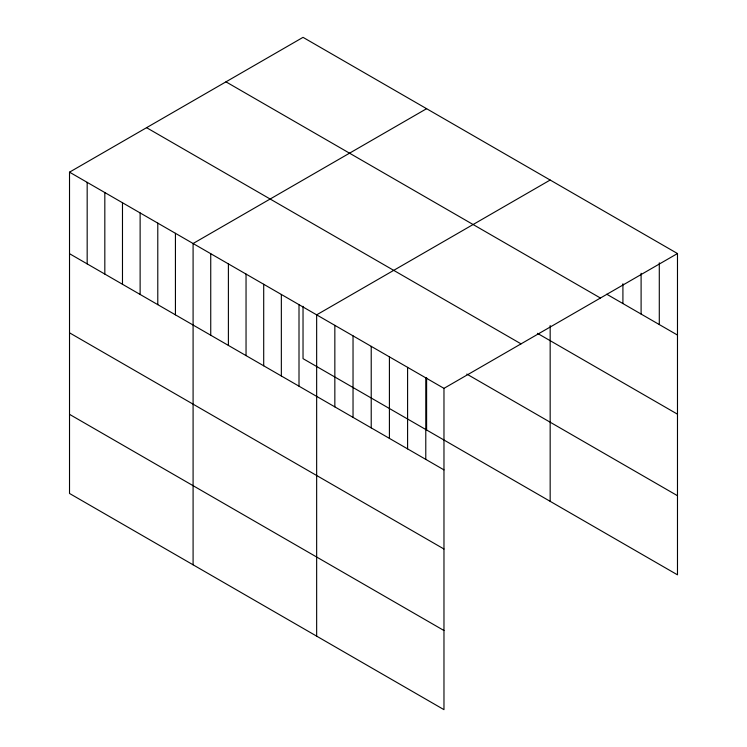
<?xml version="1.0" encoding="UTF-8"?>
<svg xmlns="http://www.w3.org/2000/svg" width="747" height="747" viewBox="0 0 747 747"><rect width="100%" height="100%" fill="white"/><g stroke="black" fill="none" stroke-linecap="round" stroke-linejoin="round"><path stroke-width="1.12" d="M69.518 172.165L443.97 388.356L443.97 709.65L69.518 493.459L69.518 172.165L303.03 37.35L677.482 253.541L677.482 574.835L303.03 358.644L303.03 306.289M426.602 108.689L193.09 243.513L193.09 564.807M550.166 180.036L316.653 314.851L316.653 636.145M443.97 388.356L677.482 253.541M606.751 294.225L677.482 335.067M225.968 81.843L600.42 298.025M537.42 333.321L677.482 414.183M146.58 127.681L521.033 343.863M466.81 374.079L677.482 495.709M69.518 253.691L443.97 469.882M69.518 332.817L443.97 549.008M69.518 414.342L443.97 630.524M659.293 262.832L659.293 324.562M641.103 273.299L641.103 314.067M622.914 283.767L622.914 303.562M550.166 325.561L550.166 501.33M426.602 377.627L426.602 429.992M425.781 377.851L425.781 459.377M407.591 367.356L407.591 448.882M389.411 356.851L389.411 438.377M371.222 346.356L371.222 427.882M353.032 335.851L353.032 417.377M334.843 325.347L334.843 406.882M299.005 304.655L299.005 386.19M281.348 294.467L281.348 375.993M263.7 284.271L263.7 365.806M246.043 274.084L246.043 355.609M228.395 263.887L228.395 345.422M210.738 253.7L210.738 335.226M175.433 233.316L175.433 314.842M157.785 223.129L157.785 304.655M140.128 212.932L140.128 294.458M122.48 202.745L122.48 284.271M104.823 192.549L104.823 274.074M87.175 182.361L87.175 263.887"/></g></svg>
